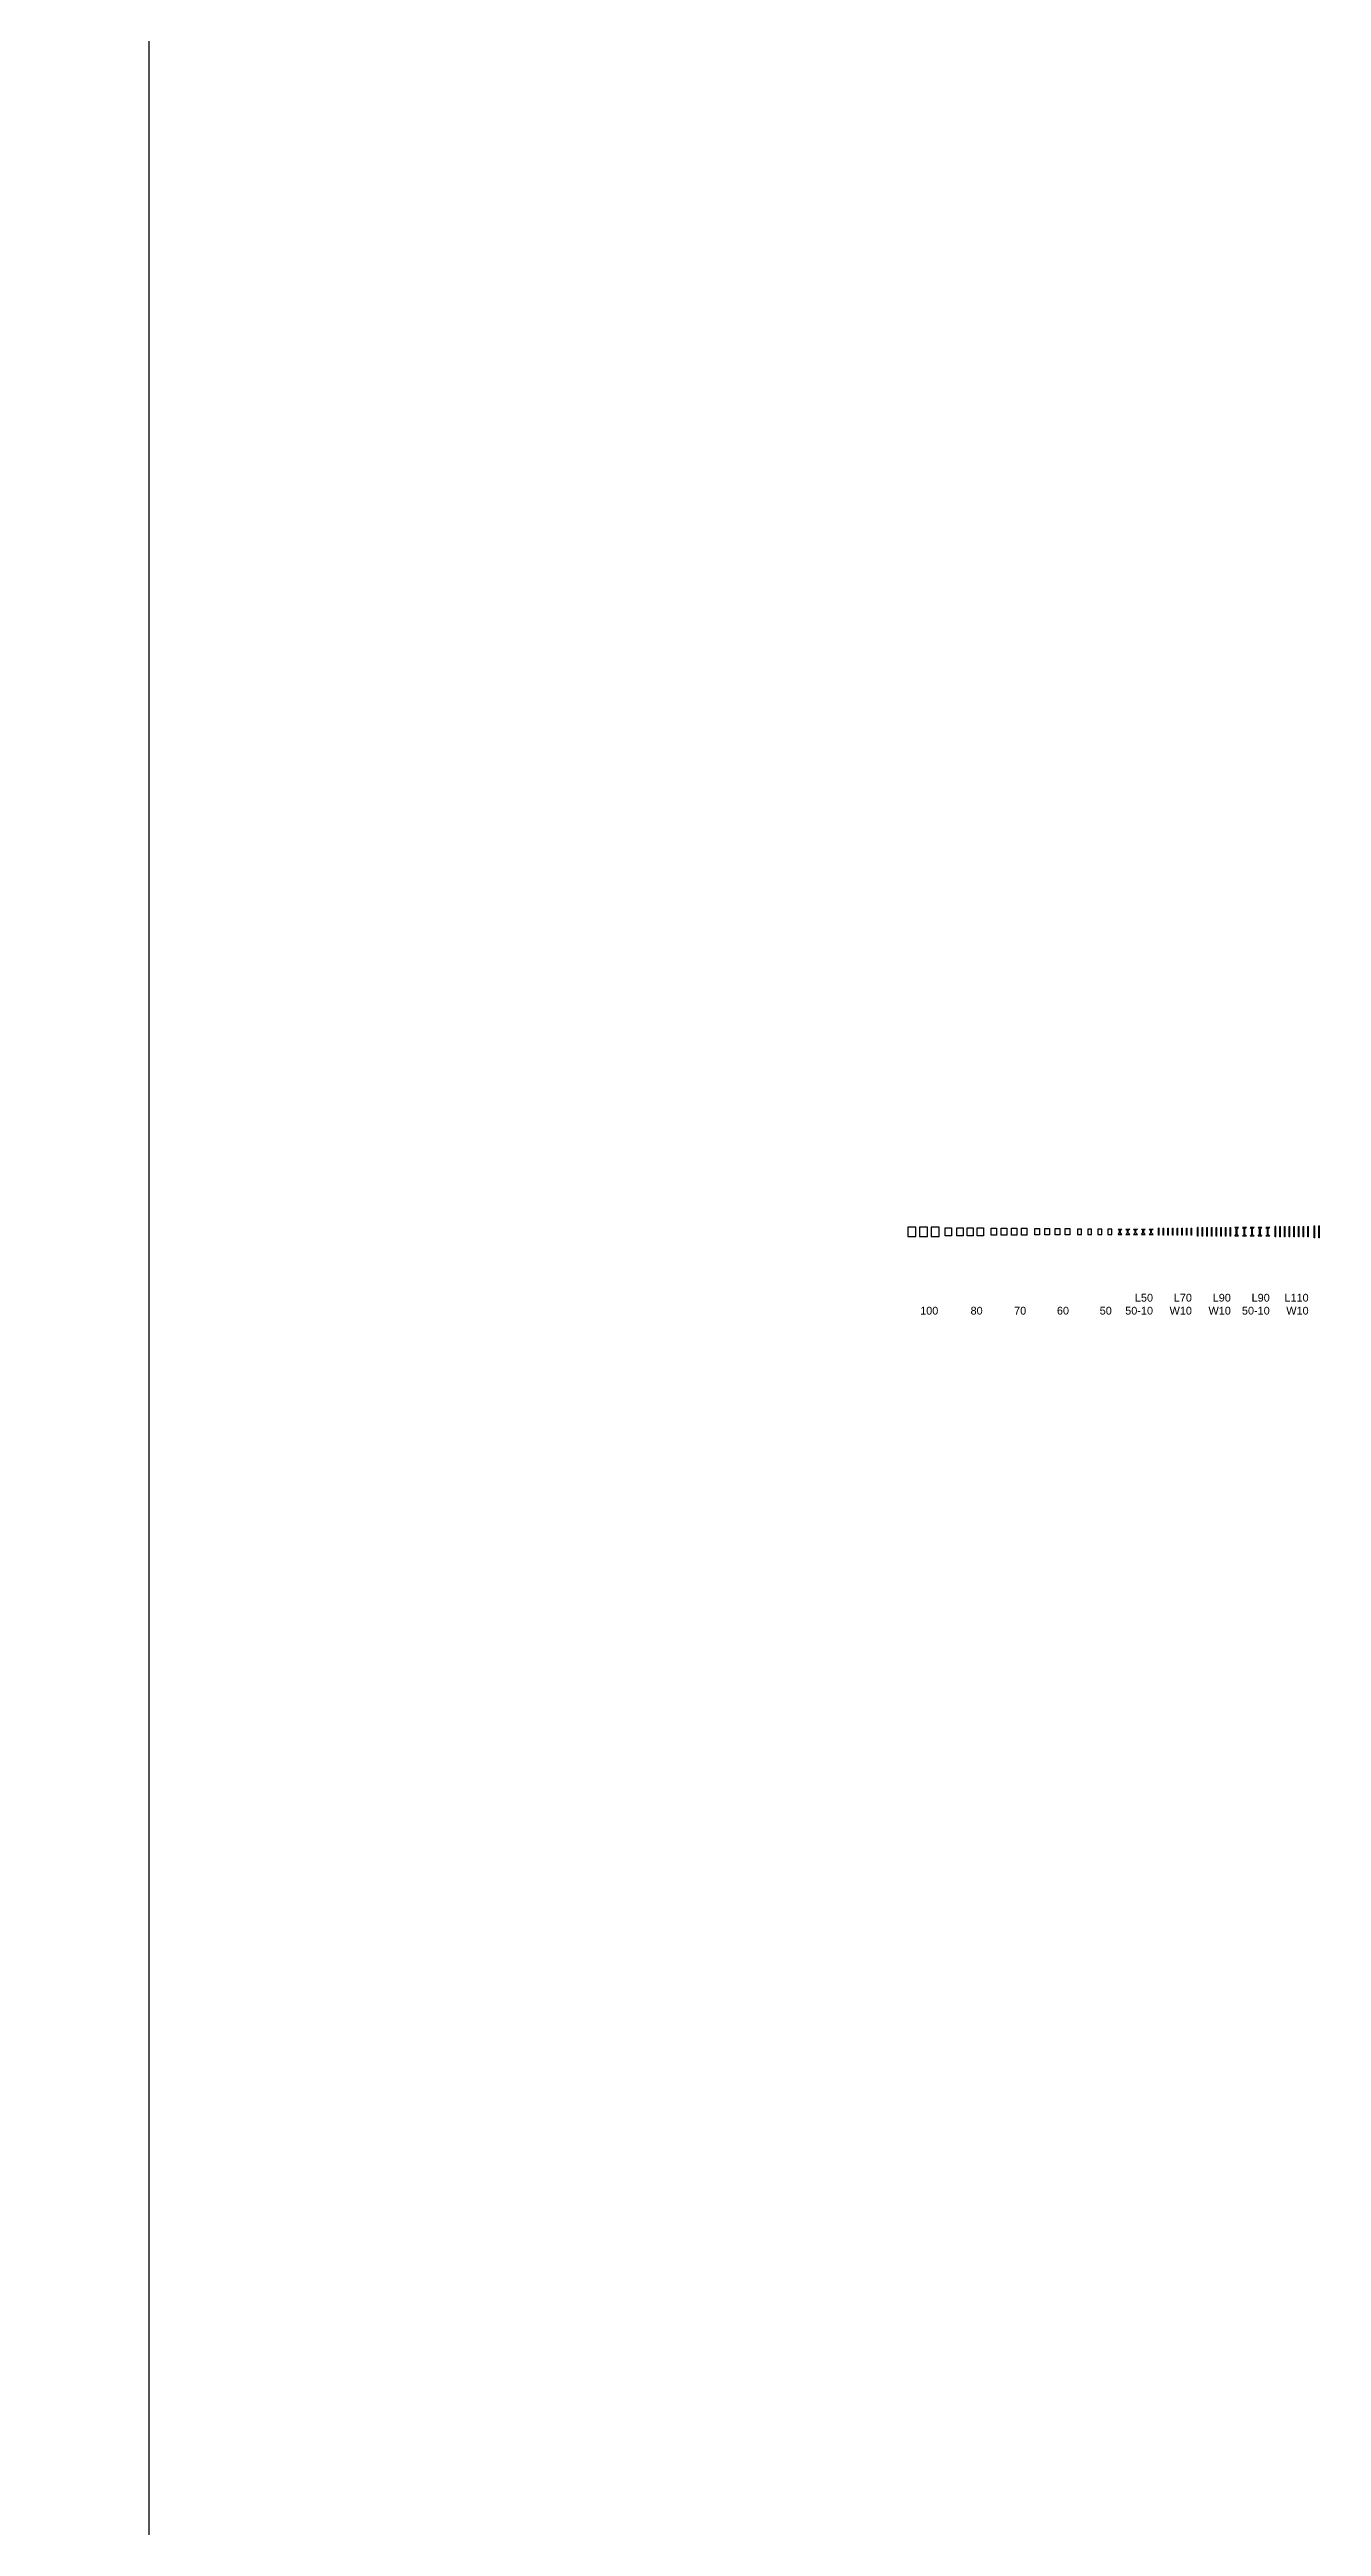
# Model space of a CAD drawing. Header units: millimetres. Extents: x 1000 to 444771, y -11148 to 590229.
# Drawn here: x 213720 to 230069, y 478818 to 510637 of the extents above; entities that cross this region are included whole.
import ezdxf

# ---------------------------------------------------------------- set-up
doc = ezdxf.new("R2010")
doc.units = ezdxf.units.MM
doc.layers.add('CLEAR', color=140, linetype='Continuous')
doc.styles.get("Standard").update_dxf_attribs({"font": 'arial.ttf'})

msp = doc.modelspace()

# ---------------------------------------------------------------- linework, layer by layer
msp.add_line((215000, 447500), (215000, 574500))
msp.add_circle((215000, 511000), 50000)
at = {"layer": 'CLEAR'}
for p, q in [((224854, 495510), (224754, 495510)), ((224754, 495510), (224754, 495390)), ((224854, 495390), (224854, 495510)), ((225004, 495510), (224904, 495510)), ((224904, 495510), (224904, 495390)), ((225004, 495390), (225004, 495510)), ((225154, 495510), (225054, 495510)), ((225054, 495510), (225054, 495390)), ((225154, 495390), (225154, 495510)), ((225232, 495400), (225232, 495500)), ((225232, 495500), (225312, 495500)), ((225312, 495500), (225312, 495400)), ((225384, 495400), (225384, 495500)), ((225384, 495500), (225464, 495500)), ((225384, 495400), (225384, 495500)), ((225384, 495500), (225464, 495500)), ((225464, 495500), (225464, 495400)), ((225464, 495500), (225464, 495400)), ((225514, 495400), (225514, 495500)), ((225514, 495500), (225594, 495500)), ((225594, 495500), (225594, 495400)), ((225644, 495400), (225644, 495500)), ((225644, 495500), (225724, 495500)), ((225644, 495400), (225644, 495500)), ((225644, 495500), (225724, 495500)), ((225724, 495500), (225724, 495400)), ((225724, 495500), (225724, 495400)), ((225824, 495405), (225824, 495495)), ((225824, 495495), (225894, 495495)), ((225894, 495495), (225894, 495405)), ((225954, 495405), (225954, 495495)), ((225954, 495495), (226024, 495495)), ((226024, 495495), (226024, 495405)), ((226084, 495405), (226084, 495495)), ((226084, 495495), (226154, 495495)), ((226154, 495495), (226154, 495405)), ((226214, 495405), (226214, 495495)), ((226214, 495495), (226284, 495495)), ((226284, 495495), (226284, 495405)), ((226384, 495410), (226384, 495490)), ((226384, 495490), (226444, 495490)), ((226444, 495490), (226444, 495410)), ((226514, 495410), (226514, 495490)), ((226514, 495490), (226574, 495490)), ((226574, 495490), (226574, 495410)), ((226644, 495410), (226644, 495490)), ((226644, 495490), (226704, 495490)), ((226704, 495490), (226704, 495410)), ((226774, 495410), (226774, 495490)), ((226774, 495490), (226834, 495490)), ((226834, 495490), (226834, 495410)), ((226934, 495485), (226934, 495415)), ((226984, 495485), (226934, 495485)), ((226934, 495415), (226984, 495415)), ((226984, 495415), (226984, 495485)), ((227064, 495485), (227064, 495415)), ((227114, 495485), (227064, 495485)), ((227064, 495415), (227114, 495415)), ((227114, 495415), (227114, 495485)), ((227194, 495485), (227194, 495415)), ((227244, 495485), (227194, 495485)), ((227194, 495415), (227244, 495415)), ((227244, 495415), (227244, 495485)), ((227324, 495485), (227324, 495415)), ((227374, 495485), (227324, 495485)), ((227324, 495415), (227374, 495415)), ((227374, 495415), (227374, 495485)), ((227454, 495485), (227474, 495465)), ((227454, 495485), (227504, 495485)), ((227454, 495415), (227474, 495435)), ((227454, 495415), (227504, 495415)), ((227474, 495435), (227474, 495465)), ((227504, 495485), (227484, 495465)), ((227484, 495435), (227484, 495465)), ((227504, 495415), (227484, 495435)), ((227554, 495485), (227574, 495465)), ((227554, 495485), (227604, 495485)), ((227554, 495415), (227574, 495435)), ((227554, 495415), (227604, 495415)), ((227574, 495435), (227574, 495465)), ((227604, 495485), (227584, 495465)), ((227584, 495435), (227584, 495465)), ((227604, 495415), (227584, 495435)), ((227654, 495485), (227674, 495465)), ((227654, 495485), (227704, 495485)), ((227654, 495415), (227674, 495435)), ((227654, 495415), (227704, 495415)), ((227674, 495435), (227674, 495465)), ((227704, 495485), (227684, 495465)), ((227684, 495435), (227684, 495465)), ((227704, 495415), (227684, 495435)), ((227754, 495485), (227774, 495465)), ((227754, 495485), (227804, 495485)), ((227754, 495415), (227774, 495435)), ((227754, 495415), (227804, 495415)), ((227774, 495435), (227774, 495465)), ((227804, 495485), (227784, 495465)), ((227784, 495435), (227784, 495465)), ((227804, 495415), (227784, 495435)), ((227854, 495485), (227874, 495465)), ((227854, 495485), (227904, 495485)), ((227854, 495415), (227874, 495435)), ((227854, 495415), (227904, 495415)), ((227874, 495435), (227874, 495465)), ((227904, 495485), (227884, 495465)), ((227884, 495435), (227884, 495465)), ((227904, 495415), (227884, 495435)), ((227974, 495405), (227974, 495495)), ((227984, 495495), (227974, 495495)), ((227984, 495405), (227984, 495495)), ((228034, 495405), (228034, 495495)), ((228034, 495495), (228044, 495495)), ((228044, 495405), (228044, 495495)), ((228094, 495405), (228094, 495495)), ((228094, 495495), (228104, 495495)), ((228104, 495405), (228104, 495495)), ((228154, 495405), (228154, 495495)), ((228154, 495495), (228164, 495495)), ((228164, 495405), (228164, 495495)), ((228214, 495405), (228214, 495495)), ((228214, 495495), (228224, 495495)), ((228224, 495405), (228224, 495495)), ((228274, 495405), (228274, 495495)), ((228274, 495495), (228284, 495495)), ((228284, 495405), (228284, 495495)), ((228334, 495405), (228334, 495495)), ((228334, 495495), (228344, 495495)), ((228344, 495405), (228344, 495495)), ((228394, 495405), (228394, 495495)), ((228394, 495495), (228404, 495495)), ((228404, 495405), (228404, 495495)), ((228474, 495395), (228474, 495505)), ((228484, 495505), (228474, 495505)), ((228484, 495395), (228484, 495505)), ((228534, 495395), (228534, 495505)), ((228534, 495505), (228544, 495505)), ((228544, 495395), (228544, 495505)), ((228594, 495395), (228594, 495505)), ((228594, 495505), (228604, 495505)), ((228604, 495395), (228604, 495505)), ((228654, 495395), (228654, 495505)), ((228654, 495505), (228664, 495505)), ((228664, 495395), (228664, 495505)), ((228714, 495395), (228714, 495505)), ((228714, 495505), (228724, 495505)), ((228724, 495395), (228724, 495505)), ((228774, 495395), (228774, 495505)), ((228774, 495505), (228784, 495505)), ((228784, 495395), (228784, 495505)), ((228834, 495395), (228834, 495505)), ((228834, 495505), (228844, 495505)), ((228844, 495395), (228844, 495505)), ((228894, 495395), (228894, 495505)), ((228894, 495505), (228904, 495505)), ((228904, 495395), (228904, 495505)), ((228954, 495506), (228974, 495486)), ((229004, 495506), (228954, 495506)), ((228954, 495394), (228974, 495414)), ((228974, 495414), (228974, 495486)), ((229004, 495506), (228984, 495486)), ((228984, 495414), (228984, 495486)), ((229004, 495394), (228984, 495414)), ((229054, 495506), (229074, 495486)), ((229104, 495506), (229054, 495506)), ((229054, 495394), (229074, 495414)), ((229074, 495414), (229074, 495486)), ((229104, 495506), (229084, 495486)), ((229084, 495414), (229084, 495486)), ((229104, 495394), (229084, 495414)), ((229154, 495506), (229174, 495486)), ((229204, 495506), (229154, 495506)), ((229154, 495394), (229174, 495414)), ((229174, 495414), (229174, 495486)), ((229204, 495506), (229184, 495486)), ((229184, 495414), (229184, 495486)), ((229204, 495394), (229184, 495414)), ((229254, 495506), (229274, 495486)), ((229304, 495506), (229254, 495506)), ((229254, 495394), (229274, 495414)), ((229274, 495414), (229274, 495486)), ((229304, 495506), (229284, 495486)), ((229284, 495414), (229284, 495486)), ((229304, 495394), (229284, 495414)), ((229354, 495506), (229374, 495486)), ((229404, 495506), (229354, 495506)), ((229354, 495394), (229374, 495414)), ((229374, 495414), (229374, 495486)), ((229404, 495506), (229384, 495486)), ((229384, 495414), (229384, 495486)), ((229404, 495394), (229384, 495414)), ((229474, 495384), (229474, 495516)), ((229484, 495516), (229474, 495516)), ((229484, 495384), (229484, 495516)), ((229534, 495384), (229534, 495516)), ((229534, 495516), (229544, 495516)), ((229544, 495384), (229544, 495516)), ((229594, 495384), (229594, 495516)), ((229594, 495516), (229604, 495516)), ((229604, 495384), (229604, 495516)), ((229654, 495384), (229654, 495516)), ((229654, 495516), (229664, 495516)), ((229664, 495384), (229664, 495516)), ((229714, 495384), (229714, 495516)), ((229714, 495516), (229724, 495516)), ((229724, 495384), (229724, 495516)), ((229774, 495384), (229774, 495516)), ((229774, 495516), (229784, 495516)), ((229784, 495384), (229784, 495516)), ((229834, 495384), (229834, 495516)), ((229834, 495516), (229844, 495516)), ((229844, 495384), (229844, 495516)), ((229894, 495384), (229894, 495516)), ((229894, 495516), (229904, 495516)), ((229904, 495384), (229904, 495516)), ((229974, 495374), (229974, 495526)), ((229974, 495526), (229984, 495526)), ((229984, 495374), (229984, 495526)), ((230034, 495374), (230034, 495526)), ((230034, 495526), (230044, 495526)), ((230044, 495374), (230044, 495526)), ((224754, 495390), (224854, 495390)), ((224904, 495390), (225004, 495390)), ((225054, 495390), (225154, 495390)), ((225312, 495400), (225232, 495400)), ((225464, 495400), (225384, 495400)), ((225464, 495400), (225384, 495400)), ((225594, 495400), (225514, 495400)), ((225724, 495400), (225644, 495400)), ((225724, 495400), (225644, 495400)), ((225894, 495405), (225824, 495405)), ((226024, 495405), (225954, 495405)), ((226154, 495405), (226084, 495405)), ((226284, 495405), (226214, 495405)), ((226444, 495410), (226384, 495410)), ((226574, 495410), (226514, 495410)), ((226704, 495410), (226644, 495410)), ((226834, 495410), (226774, 495410)), ((227984, 495405), (227974, 495405)), ((228044, 495405), (228034, 495405)), ((228104, 495405), (228094, 495405)), ((228164, 495405), (228154, 495405)), ((228224, 495405), (228214, 495405)), ((228284, 495405), (228274, 495405)), ((228344, 495405), (228334, 495405)), ((228404, 495405), (228394, 495405)), ((228484, 495395), (228474, 495395)), ((228544, 495395), (228534, 495395)), ((228604, 495395), (228594, 495395)), ((228664, 495395), (228654, 495395)), ((228724, 495395), (228714, 495395)), ((228784, 495395), (228774, 495395)), ((228844, 495395), (228834, 495395)), ((228904, 495395), (228894, 495395)), ((229004, 495394), (228954, 495394)), ((229104, 495394), (229054, 495394)), ((229204, 495394), (229154, 495394)), ((229304, 495394), (229254, 495394)), ((229404, 495394), (229354, 495394)), ((229484, 495384), (229474, 495384)), ((229544, 495384), (229534, 495384)), ((229604, 495384), (229594, 495384)), ((229664, 495384), (229654, 495384)), ((229724, 495384), (229714, 495384)), ((229784, 495384), (229774, 495384)), ((229844, 495384), (229834, 495384)), ((229904, 495384), (229894, 495384)), ((229984, 495374), (229974, 495374)), ((230044, 495374), (230034, 495374))]:
    msp.add_line(p, q, dxfattribs=at)

# ---------------------------------------------------------------- texts
at = {"layer": 'CLEAR', "char_height": 100, "attachment_point": 9}
for s, width, heights, insert in [('100', 307.49, [191], (225144, 494385)), ('80', 307.49, [191], (225714, 494385)), ('70', 307.49, [191], (226274, 494385)), ('60', 307.49, [191], (226824, 494385)), ('50', 307.49, [191], (227374, 494385)), ('L50\\P50-10', 320.44, [315], (227904, 494385)), ('L70\\PW10', 317.85, [326], (228404, 494385)), ('L90\\PW10', 316.95, [289], (228904, 494385)), ('L90\\P50-10', 301.92, [294], (229404, 494385)), ('L110\\PW10', 299.13, [328], (229904, 494385))]:
    msp.add_mtext_dynamic_manual_height_columns(s, width=width, gutter_width=12.5, heights=heights, dxfattribs=dict(at, insert=insert))

doc.saveas('drawing.dxf')
